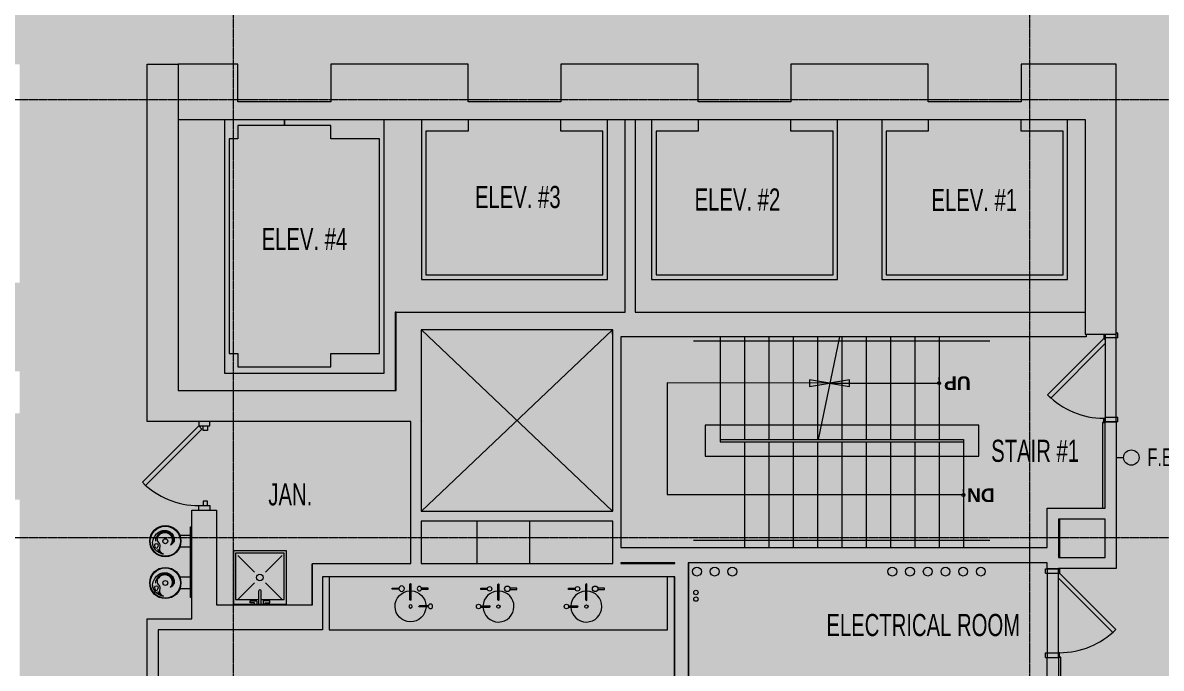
# Model space of a CAD drawing. Header units: inches. Extents: x -203 to 2908, y -968 to 768.
# Drawn here: x 499 to 1014, y -272 to 19 of the extents above; entities that cross this region are included whole.
import ezdxf

# ---------------------------------------------------------------- set-up
doc = ezdxf.new("R2010")
doc.units = ezdxf.units.IN
doc.header["$MEASUREMENT"] = 0
doc.linetypes.add('Grid Line 1_2_', pattern=[0.875, 0.5, -0.125, 0.125, -0.125])
for name, color, linetype, lineweight in [('A-Anno-Bldg', 7, 'Continuous', 9), ('A-Bldg-Patt', 7, 'Continuous', 9), ('A-Cols-Bldg', 7, 'Continuous', 9), ('A-DETL-GENF', 92, 'Continuous', 9), ('A-DETL-THIN', 151, 'Continuous', 9), ('A-DOOR', 31, 'Continuous', 13), ('A-Door-Exst', 7, 'Continuous', 9), ('A-DOOR-FRAM', 31, 'Continuous', 20), ('A-Flor-Eqpm', 7, 'Continuous', 9), ('A-Flor-Evtr', 7, 'Continuous', 9), ('A-Flor-Pfix-Exst', 7, 'Continuous', 9), ('A-Flor-Strs-Exst', 7, 'Continuous', 9), ('A-WALL', 113, 'Continuous', 13), ('A-Wall-Exst', 7, 'Continuous', 9), ('A-WALL-PATT', 111, 'Continuous', 13), ('I-WALL', 2, 'Continuous', 9), ('Jenner and Block 11fl_BB_copy_dwg', 8, 'Continuous', 9), ('S-GRID', 1, 'Continuous', 9)]:
    doc.layers.add(name, color=color, linetype=linetype, lineweight=lineweight)
doc.styles.add('Arial Narrow', font='ARIALN.TTF', dxfattribs={"width": 0.8, "height": 8})
doc.styles.add('Arial Narrow_1', font='ARIALN.TTF', dxfattribs={"width": 0.8, "height": 10})
doc.styles.add('Arial_B', font='arialbd.ttf', dxfattribs={"height": 6.190476})

# ---------------------------------------------------------------- blocks, each defined once
blk = doc.blocks.new('Jenner and Block 11fl_BB_copy_dwg_sink-flat-4-5117042-LEVEL 11 - RCP')
at = {"layer": 'A-Flor-Pfix-Exst'}
for p, q in [((8.03, -9.75), (4, -9.75)), ((8.03, -10.25), (4, -10.25)), ((-0.25, -13), (-0.25, -20)), ((0.25, -13), (0.25, -20))]:
    blk.add_line(p, q, dxfattribs=at)
at = {"layer": 'A-Flor-Pfix-Exst', "flags": 128}
for points in [[(-5.22, -17.75), (-8.25, -17.75), (-8.25, -18.25), (-5.22, -18.25)], [(4.97, -17.75), (8, -17.75), (8, -18.25), (4.97, -18.25)]]:
    blk.add_lwpolyline(points, dxfattribs=at)
at = {"layer": 'A-Flor-Pfix-Exst'}
for centre, radius in [((0, -10), 0.75), ((9, -10), 1), ((-4, -18), 1.25), ((4, -18), 1)]:
    blk.add_circle(centre, radius, dxfattribs=at)
for centre, radius, start, end in [((0, -10), 7, 2.0467, 267.9533), ((0, -10), 7, 272.0467, 357.9533), ((4, -10), 0.25, 90, 270), ((0, -13), 0.25, 360, 180), ((0, -20), 0.25, 180, 360)]:
    blk.add_arc(centre, radius, start, end, dxfattribs=at)
blk = doc.blocks.new('Jenner and Block 11fl_BB_copy_dwg_sink-flat-4-5117043-LEVEL 11 - RCP')
at = {"layer": 'A-Flor-Pfix-Exst'}
for p, q in [((8.03, -9.75), (4, -9.75)), ((8.03, -10.25), (4, -10.25)), ((-0.25, -13), (-0.25, -20)), ((0.25, -13), (0.25, -20))]:
    blk.add_line(p, q, dxfattribs=at)
at = {"layer": 'A-Flor-Pfix-Exst', "flags": 128}
for points in [[(-5.22, -17.75), (-8.25, -17.75), (-8.25, -18.25), (-5.22, -18.25)], [(4.97, -17.75), (8, -17.75), (8, -18.25), (4.97, -18.25)]]:
    blk.add_lwpolyline(points, dxfattribs=at)
at = {"layer": 'A-Flor-Pfix-Exst'}
for centre, radius in [((0, -10), 0.75), ((9, -10), 1), ((-4, -18), 1.25), ((4, -18), 1)]:
    blk.add_circle(centre, radius, dxfattribs=at)
for centre, radius, start, end in [((0, -10), 7, 2.0467, 267.9533), ((0, -10), 7, 272.0467, 357.9533), ((4, -10), 0.25, 90, 270), ((0, -13), 0.25, 360, 180), ((0, -20), 0.25, 180, 360)]:
    blk.add_arc(centre, radius, start, end, dxfattribs=at)
blk = doc.blocks.new('Jenner and Block 11fl_BB_copy_dwg__Dot-5117045-LEVEL 11 - RCP')
at = {"layer": 'A-Flor-Strs-Exst'}
blk.add_line((-0.5, 0), (-1, 0), dxfattribs=at)
for start, end in [(360, 180), (180, 360)]:
    blk.add_arc((0, 0), 0.25, start, end, dxfattribs=at)
blk = doc.blocks.new('Jenner and Block 11fl_BB_copy_dwg-5117041-LEVEL 11 - RCP')
at = {"layer": 'A-Bldg-Patt'}
for points in [[(968.13, -222.33), (968.13, -204.94), (967.73, -204.94), (967.73, -222.33)], [(728.74, -224.99), (728.74, -205.94), (704.74, -205.94), (704.74, -224.99)]]:
    blk.add_hatch(color=256, dxfattribs=at).paths.add_polyline_path(points, flags=0)
at = {"layer": 'A-Flor-Strs-Exst'}
for points in [[(855.17, -144.95), (864.17, -143.47), (855.17, -141.95), (855.17, -143.62)], [(873.17, -144.97), (873.17, -141.97), (864.17, -143.47), (865.11, -143.62)]]:
    blk.add_hatch(color=256, dxfattribs=at).paths.add_polyline_path(points, flags=0)
at = {"layer": 'A-Bldg-Patt'}
for p, q in [((968.13, -204.94), (967.73, -204.94)), ((967.73, -204.94), (967.73, -222.33)), ((968.13, -222.33), (968.13, -204.94)), ((728.74, -205.94), (704.74, -205.94)), ((704.74, -205.94), (704.74, -224.99)), ((728.74, -224.99), (728.74, -205.94)), ((704.74, -224.99), (728.74, -224.99)), ((967.73, -222.33), (968.13, -222.33))]:
    blk.add_line(p, q, dxfattribs=at)
at = {"layer": 'A-Cols-Bldg'}
for p, q in [((967.73, -204.94), (967.73, -222.33)), ((704.74, -205.94), (704.74, -224.99)), ((728.74, -224.99), (728.74, -205.94))]:
    blk.add_line(p, q, dxfattribs=at)
at = {"layer": 'A-Door-Exst'}
for p, q in [((988.17, -123.34), (988.73, -123.9)), ((583.97, -162.84), (583.97, -160.84)), ((583.97, -198.84), (583.97, -200.84)), ((968.17, -229.31), (967.61, -229.88))]:
    blk.add_line(p, q, dxfattribs=at)
at = {"layer": 'A-Door-Exst', "flags": 128}
for points in [[(988.73, -125.61), (964.13, -150.21), (962.72, -148.8), (988.17, -123.34)], [(988.17, -121.34), (988.17, -123.34), (988.73, -123.34)], [(988.73, -161.34), (988.17, -161.34), (988.17, -159.34), (988.73, -159.34)], [(578.97, -160.84), (578.97, -162.84), (583.97, -162.84)], [(582.97, -162.84), (582.97, -164.84), (580.97, -164.84), (580.97, -162.84), (582.97, -162.84)], [(578.97, -200.84), (578.97, -198.84), (583.97, -198.84)], [(582.97, -198.84), (582.97, -196.84), (580.97, -196.84), (580.97, -198.84), (582.97, -198.84)], [(968.17, -227.33), (968.17, -229.31), (967.61, -229.31)], [(967.61, -231.58), (992.22, -256.18), (993.63, -254.77), (968.17, -229.31)], [(967.61, -267.31), (968.17, -267.31), (968.17, -265.31), (967.61, -265.31)]]:
    blk.add_lwpolyline(points, dxfattribs=at)
blk.add_lwpolyline([(578.97, -162.84), (580.38, -164.26), (554.92, -189.71), (553.51, -188.3)], close=True, dxfattribs=at)
at = {"layer": 'A-Door-Exst'}
for centre, start, end in [((988.17, -123.34), 225, 270), ((578.97, -162.84), 225.0003, 270.0003), ((968.17, -229.31), 270, 315)]:
    blk.add_arc(centre, 36, start, end, dxfattribs=at)
at = {"layer": 'A-Flor-Eqpm'}
blk.add_line((993.73, -177.12), (997.1, -177.12), dxfattribs=at)
blk.add_circle((1000.58, -177.12), 3.48, dxfattribs=at)
at = {"layer": 'A-Flor-Evtr'}
for p, q in [((662.73, -24.34), (662.73, -139.09)), ((763.73, -96.59), (763.73, -24.34)), ((867.73, -96.59), (867.73, -24.34)), ((971.73, -96.59), (971.73, -24.34)), ((765.98, -119.34), (679.73, -201.31)), ((765.98, -201.31), (679.73, -119.34))]:
    blk.add_line(p, q, dxfattribs=at)
at = {"layer": 'A-Flor-Evtr', "flags": 128}
for points in [[(662.73, -139.09), (590.73, -139.09), (590.73, -24.34)], [(617.73, -24.34), (617.73, -27.09), (596.73, -27.09), (596.73, -33.09), (592.73, -33.09), (592.73, -130.09), (596.73, -130.09), (596.73, -136.09), (638.73, -136.09), (638.73, -130.09), (660.73, -130.09), (660.73, -33.09), (638.73, -33.09), (638.73, -27.09), (617.73, -27.09), (617.73, -24.34)], [(679.73, -24.34), (679.73, -96.59), (763.73, -96.59)], [(700.73, -24.34), (700.73, -29.59), (681.73, -29.59), (681.73, -94.59), (761.73, -94.59)], [(761.73, -94.59), (761.73, -29.59), (742.73, -29.59), (742.73, -24.34)], [(783.73, -24.34), (783.73, -96.59), (867.73, -96.59)], [(804.73, -24.34), (804.73, -29.59), (785.73, -29.59), (785.73, -94.59), (865.73, -94.59)], [(865.73, -94.59), (865.73, -29.59), (846.73, -29.59), (846.73, -24.34)], [(887.73, -24.34), (887.73, -96.59), (971.73, -96.59)], [(908.73, -24.34), (908.73, -29.59), (889.73, -29.59), (889.73, -94.59), (969.73, -94.59)], [(969.73, -94.59), (969.73, -29.59), (950.73, -29.59), (950.73, -24.34)]]:
    blk.add_lwpolyline(points, dxfattribs=at)
at = {"layer": 'A-Flor-Pfix-Exst'}
for p, q in [((570.42, -212.22), (575.22, -212.22)), ((559.23, -217.43), (559.05, -216.56)), ((560.62, -216.56), (560.46, -217.43)), ((566.21, -216.73), (566.5, -216.35)), ((570.5, -217.47), (575.22, -217.47)), ((604.19, -228.88), (596.66, -221.35)), ((616.66, -221.35), (609.14, -228.88)), ((570.42, -231.09), (575.22, -231.09)), ((790.98, -254.95), (790.98, -230.99)), ((559.23, -236.5), (559.05, -235.63)), ((560.62, -235.63), (560.46, -236.5)), ((566.21, -235.79), (566.5, -235.42)), ((570.5, -236.34), (575.22, -236.34)), ((604.19, -233.82), (596.66, -241.35)), ((616.66, -241.35), (609.14, -233.82)), ((606.16, -243.35), (606.16, -237.35)), ((607.16, -243.35), (607.16, -237.35)), ((605.22, -242.07), (605.22, -243.35)), ((608.1, -242.07), (608.1, -243.35))]:
    blk.add_line(p, q, dxfattribs=at)
at = {"layer": 'A-Flor-Pfix-Exst', "flags": 128}
for points in [[(566.5, -216.35), (566.61, -216.19), (566.8, -215.85), (566.99, -215.38), (567.04, -215.23), (567.13, -214.74), (567.15, -214.34), (567.14, -214.16), (567.05, -213.63), (566.87, -213.13), (566.64, -212.7), (566.33, -212.28), (565.93, -211.92), (565.77, -211.79), (565.46, -211.59), (564.93, -211.31), (564.23, -211.11), (563.66, -211.1), (563.11, -211.14), (562.59, -211.26), (562.12, -211.43), (561.68, -211.67), (561.25, -211.98), (560.89, -212.34), (560.54, -212.78), (560.33, -213.21), (560.28, -213.33), (560.2, -213.85), (560.23, -214.42), (560.38, -214.92), (560.63, -215.37), (560.98, -215.76), (561.25, -216.2), (561.41, -216.64), (561.44, -217.24), (561.4, -217.54), (561.31, -217.88), (561.28, -218.38), (561.27, -218.46), (561.33, -219.04), (561.5, -219.53), (561.83, -219.94), (562.3, -220.28), (562.83, -220.57), (563.03, -220.7), (562.66, -220.66), (562.48, -220.62), (561.95, -220.46), (561.79, -220.41), (561.35, -220.2), (561, -220.03), (560.8, -219.92), (560.33, -219.58), (560.09, -219.4), (559.87, -219.23), (559.5, -218.86), (559.17, -218.46), (558.87, -218.03), (558.63, -217.61), (558.42, -217.13), (558.27, -216.63), (558.18, -216.1), (558.15, -215.83), (558.15, -215.52), (558.23, -214.92), (558.4, -214.25), (558.68, -213.59), (558.97, -213.06), (559.18, -212.68), (559.27, -212.54), (559.6, -212.07), (559.95, -211.67), (560.33, -211.32), (560.73, -211.02), (561.17, -210.73), (561.61, -210.49)], [(563.88, -210.71), (563.46, -210.73), (562.91, -210.76), (562.39, -210.88), (561.96, -211.03), (561.49, -211.29), (561.05, -211.61), (560.66, -211.95), (560.31, -212.35), (560, -212.84), (559.73, -213.39), (559.66, -213.56), (559.5, -214.07), (559.47, -214.24), (559.39, -214.9)], [(561.61, -210.49), (562.08, -210.29), (562.59, -210.17), (562.81, -210.14), (563.09, -210.12), (563.69, -210.09), (563.94, -210.1), (564.3, -210.15), (564.79, -210.23), (564.96, -210.28), (565.41, -210.47), (565.69, -210.6), (565.95, -210.75), (566.39, -211.09), (566.65, -211.32), (566.78, -211.45), (567.14, -211.84)], [(564.77, -210.81), (564.64, -210.77), (564.03, -210.73), (563.88, -210.71)], [(567.14, -211.84), (567.41, -212.28), (567.62, -212.72), (567.8, -213.22), (567.9, -213.62), (567.91, -213.76), (567.94, -214.31), (567.88, -214.64), (567.82, -214.94), (567.68, -215.29), (567.35, -215.78), (566.99, -216.19), (566.6, -216.52), (566.21, -216.73), (566.56, -216.44), (566.9, -216.02), (567.22, -215.54), (567.38, -215.18), (567.44, -214.88), (567.48, -214.55), (567.43, -214), (567.41, -213.76), (567.33, -213.46), (567.15, -212.98), (566.94, -212.53), (566.65, -212.11), (566.3, -211.73), (565.88, -211.38), (565.38, -211.06), (564.77, -210.81)], [(575.84, -240.38), (575.22, -240.38), (575.22, -208.38), (575.84, -208.38)], [(607.16, -241.35), (617.66, -241.35), (617.66, -220.35), (595.66, -220.35), (595.66, -241.35), (606.16, -241.35)], [(562.3, -239.35), (562.83, -239.64), (563.03, -239.76), (562.66, -239.72), (562.48, -239.69), (561.95, -239.53), (561.79, -239.47), (561.35, -239.27), (561, -239.09), (560.8, -238.99), (560.33, -238.65), (560.09, -238.47), (559.87, -238.29), (559.5, -237.93), (559.17, -237.53), (558.87, -237.09), (558.63, -236.68), (558.42, -236.2), (558.27, -235.7), (558.18, -235.17), (558.15, -234.9), (558.15, -234.59), (558.23, -233.99), (558.4, -233.32), (558.68, -232.66), (558.97, -232.13), (559.18, -231.75), (559.27, -231.61), (559.6, -231.14), (559.95, -230.74), (560.33, -230.38), (560.73, -230.08)], [(565.95, -229.82), (566.39, -230.16), (566.65, -230.39), (566.78, -230.51), (567.14, -230.91), (567.41, -231.35), (567.62, -231.79), (567.8, -232.29), (567.9, -232.69), (567.91, -232.82), (567.94, -233.38), (567.88, -233.71), (567.82, -234), (567.68, -234.36), (567.35, -234.85), (566.99, -235.25), (566.6, -235.59), (566.21, -235.79), (566.56, -235.51), (566.9, -235.09), (567.22, -234.61), (567.38, -234.25), (567.44, -233.95), (567.48, -233.62), (567.43, -233.07), (567.41, -232.83), (567.33, -232.53), (567.15, -232.05), (566.94, -231.6), (566.65, -231.18), (566.3, -230.8), (565.88, -230.44), (565.38, -230.13), (564.77, -229.88), (564.64, -229.84), (564.03, -229.8), (563.88, -229.78), (563.46, -229.8), (562.91, -229.83), (562.39, -229.95), (561.96, -230.1), (561.49, -230.36), (561.05, -230.68), (560.66, -231.02), (560.31, -231.42), (560, -231.91), (559.73, -232.46), (559.66, -232.63), (559.5, -233.13), (559.47, -233.31), (559.39, -233.97)], [(566.5, -235.42), (566.61, -235.26), (566.8, -234.92), (566.99, -234.45), (567.04, -234.3), (567.13, -233.81), (567.15, -233.41), (567.14, -233.23), (567.05, -232.69), (566.87, -232.2), (566.64, -231.77), (566.33, -231.35), (565.93, -230.99), (565.77, -230.85), (565.46, -230.65), (564.93, -230.38), (564.23, -230.17), (563.66, -230.17), (563.11, -230.21), (562.59, -230.33), (562.12, -230.5), (561.68, -230.74), (561.25, -231.05), (560.89, -231.41), (560.54, -231.85), (560.33, -232.28), (560.28, -232.4), (560.2, -232.92), (560.23, -233.49), (560.38, -233.99), (560.63, -234.44), (560.98, -234.83), (561.25, -235.27), (561.41, -235.71), (561.44, -236.31), (561.4, -236.61), (561.31, -236.95), (561.28, -237.45), (561.27, -237.53), (561.33, -238.11), (561.5, -238.6), (561.83, -239.01), (562.3, -239.35)], [(560.73, -230.08), (561.17, -229.8), (561.61, -229.56), (562.08, -229.36), (562.59, -229.24)], [(562.59, -229.24), (562.81, -229.21), (563.09, -229.19), (563.69, -229.16), (563.94, -229.17), (564.3, -229.22), (564.79, -229.3), (564.96, -229.34), (565.41, -229.54), (565.69, -229.67), (565.95, -229.82)], [(637.98, -230.99), (637.98, -254.95), (790.98, -254.95)], [(604.22, -243.35), (604.22, -242.85), (602.22, -242.85), (602.22, -241.85), (605, -241.85)], [(609.1, -243.35), (609.1, -242.85), (611.1, -242.85), (611.1, -241.85), (608.32, -241.85)]]:
    blk.add_lwpolyline(points, dxfattribs=at)
blk.add_lwpolyline([(594.66, -219.35), (594.66, -243.35), (618.66, -243.35), (618.66, -219.35)], close=True, dxfattribs=at)
at = {"layer": 'A-Flor-Pfix-Exst'}
for centre, radius in [((563.9, -214.94), 7.06), ((563.9, -214.94), 6.81), ((563.9, -214.94), 1.12), ((563.9, -233.81), 7.06), ((563.9, -233.81), 6.81), ((606.66, -231.35), 1.5), ((804.22, -228.66), 2), ((812.22, -228.66), 2), ((820.22, -228.66), 2), ((892.56, -228.66), 2), ((900.56, -228.66), 2), ((908.56, -228.66), 2), ((916.56, -228.66), 2), ((924.56, -228.66), 2), ((932.56, -228.66), 2), ((563.9, -233.81), 1.12), ((803.77, -238.1), 1), ((803.77, -241.1), 1)]:
    blk.add_circle(centre, radius, dxfattribs=at)
for centre, radius, start, end in [((559.3, -216.52), 0.25, 107.3221, 191.1821), ((559.83, -218.23), 2.04, 72.5832, 107.3221), ((559.84, -217.45), 0.615, 178.7302, 1.2698), ((563.81, -217.01), 3.77, 204.5495, 258.0105), ((560.37, -216.52), 0.25, 349.6192, 72.5832), ((559.3, -235.58), 0.25, 107.3221, 191.1821), ((559.83, -237.3), 2.04, 72.5832, 107.3221), ((559.84, -236.52), 0.615, 178.7302, 1.2698), ((560.37, -235.59), 0.25, 349.6192, 72.5832), ((563.81, -236.08), 3.77, 204.5495, 258.0105), ((605, -242.07), 0.215, 360, 90), ((606.66, -237.35), 0.5, 0, 180), ((608.32, -242.07), 0.215, 90, 180)]:
    blk.add_arc(centre, radius, start, end, dxfattribs=at)
at = {"layer": 'A-Flor-Strs-Exst'}
for p, q in [((825.67, -122.59), (825.67, -169.02)), ((836.67, -122.59), (836.67, -169.02)), ((847.67, -122.59), (847.67, -169.02)), ((858.67, -122.59), (858.67, -169.02)), ((859.11, -169.02), (868.85, -122.59)), ((869.67, -122.59), (869.67, -169.02)), ((880.67, -122.59), (880.67, -169.02)), ((891.67, -122.59), (891.67, -169.02)), ((902.67, -122.59), (902.67, -169.02)), ((913.67, -122.59), (913.67, -169.02)), ((802.67, -124.34), (936.67, -124.34)), ((864.17, -143.47), (855.17, -141.95)), ((855.17, -141.95), (855.17, -143.62)), ((855.17, -144.95), (864.17, -143.47)), ((855.17, -143.62), (855.17, -144.95)), ((873.17, -141.97), (864.17, -143.47)), ((864.17, -143.47), (913.67, -143.47)), ((864.17, -143.47), (865.11, -143.62)), ((865.11, -143.62), (873.17, -144.97)), ((873.17, -144.97), (873.17, -141.97)), ((825.67, -170.02), (825.67, -217.72)), ((836.67, -170.02), (836.67, -217.72)), ((847.67, -170.02), (847.67, -217.72)), ((858.67, -170.02), (858.67, -217.72)), ((869.67, -170.02), (869.67, -217.72)), ((880.67, -170.02), (880.67, -217.72)), ((891.67, -170.02), (891.67, -217.72)), ((902.67, -170.02), (902.67, -217.72)), ((913.67, -170.02), (913.67, -217.72)), ((924.67, -194.04), (790.82, -194.04)), ((802.67, -214.52), (936.67, -214.52))]:
    blk.add_line(p, q, dxfattribs=at)
at = {"layer": 'A-Flor-Strs-Exst', "flags": 128}
for points in [[(814.66, -122.59), (814.66, -170.02), (924.67, -170.02)], [(864.17, -143.47), (790.82, -143.31), (790.82, -193.88)], [(814.66, -169.02), (924.67, -169.02), (924.67, -217.72)]]:
    blk.add_lwpolyline(points, dxfattribs=at)
blk.add_lwpolyline([(807.91, -176.53), (931.67, -176.53), (931.67, -162.52), (807.91, -162.52)], close=True, dxfattribs=at)
at = {"layer": 'A-Wall-Exst'}
for p, q in [((765.98, -119.34), (765.98, -201.31)), ((679.73, -224.99), (679.73, -205.94)), ((793.98, -224.72), (793.98, -224.99)), ((793.98, -230.99), (793.98, -299.95))]:
    blk.add_line(p, q, dxfattribs=at)
at = {"layer": 'A-Wall-Exst', "flags": 128}
for points in [[(668.23, -111.34), (667.73, -111.34), (667.73, -146.84)], [(679.48, -160.84), (679.73, -160.84), (679.73, -119.34)], [(765.98, -119.34), (765.98, -121.34), (766.24, -121.34)], [(679.73, -201.31), (679.73, -160.84), (679.48, -160.84)], [(988.73, -161.34), (987.61, -161.34), (987.61, -199.94)], [(765.98, -205.94), (765.98, -217.72), (765.98, -224.99)], [(630.36, -225.31), (630.11, -225.31), (630.11, -243.74)], [(962.61, -303.46), (946.73, -303.46), (800.48, -303.46), (800.48, -225.31), (800.48, -224.72)], [(968.74, -337.81), (968.74, -303.46), (968.74, -267.31), (967.61, -267.31)]]:
    blk.add_lwpolyline(points, dxfattribs=at)
at = {"layer": 'A-WALL-PATT', "color": 5, "lineweight": 9}
for p, q in [((765.98, -121.34), (765.98, -119.34)), ((679.48, -160.84), (679.73, -160.84)), ((987.61, -161.34), (988.73, -161.34)), ((967.61, -221), (968.13, -221.91)), ((968.13, -221.91), (967.61, -221)), ((800.48, -225.31), (800.21, -225.42)), ((800.21, -225.42), (800.48, -225.31)), ((967.61, -267.31), (968.74, -267.31))]:
    blk.add_line(p, q, dxfattribs=at)
at = {"layer": 'A-WALL-PATT', "color": 5, "lineweight": 9, "flags": 128}
for points in [[(668.23, -111.68), (667.73, -111.34)], [(679.48, -160.55), (679.73, -160.84)], [(766.24, -217.89), (765.98, -217.72)], [(630.36, -225.6), (630.11, -225.31)]]:
    blk.add_lwpolyline(points, close=True, dxfattribs=at)
at = {"extrusion": (0, 0, -1), "xscale": 2.69999999999709, "yscale": 2.69999999999709, "zscale": -2.69999999999709, "rotation": 270}
for p in [(-913.67, -143.47), (-924.67, -194.04)]:
    blk.add_blockref('Jenner and Block 11fl_BB_copy_dwg__Dot-5117045-LEVEL 11 - RCP', p, dxfattribs=at)
at = {"extrusion": (0, 0, -1), "zscale": -1, "rotation": 180.0029190220061}
blk.add_blockref('Jenner and Block 11fl_BB_copy_dwg_sink-flat-4-5117043-LEVEL 11 - RCP', (-674.75, -254.37), dxfattribs=at)
at = {"rotation": 180.0029190220061}
for p in [(714.5, -254.45), (754.23, -254.45)]:
    blk.add_blockref('Jenner and Block 11fl_BB_copy_dwg_sink-flat-4-5117042-LEVEL 11 - RCP', p, dxfattribs=at)
at = {"layer": 'A-Anno-Bldg', "char_height": 10, "attachment_point": 1, "line_spacing_factor": 0.968573, "style": 'Arial Narrow_1'}
for s, insert, width in [('ELEV. #3', (703.87, -54.34), 46.0088), ('ELEV. #2', (803.16, -55.5), 46.0088), ('ELEV. #1', (910.24, -55.69), 46.0088), ('ELEV. #4', (607.43, -73.35), 46.0088), ('STAIR #1', (937.24, -169.07), 47.1072), ('JAN.', (610.48, -188.77), 23.5536), ('ELECTRICAL ROOM', (862.74, -247.8), 103.6114)]:
    blk.add_mtext(s, dxfattribs=dict(at, insert=insert, width=width))
at = {"layer": 'A-Flor-Eqpm', "insert": (1007.88, -173.01), "char_height": 8, "width": 15.9138, "attachment_point": 1, "line_spacing_factor": 0.968573, "style": 'Arial Narrow'}
blk.add_mtext('F.E.', dxfattribs=at)
at = {"layer": 'A-Flor-Strs-Exst', "char_height": 6.19, "attachment_point": 2, "rotation": 180, "line_spacing_factor": 0.938532, "style": 'Arial_B'}
for s, insert, width in [('UP', (921.95, -146.62), 13.9089), ('DN', (932.54, -197.28), 14.4946)]:
    blk.add_mtext(s, dxfattribs=dict(at, insert=insert, width=width))
blk = doc.blocks.new('Single Flush - OTJ_SOLIDFLUSH_ALUM-5493997-LEVEL 11 - RCP')
at = {"layer": 'A-DOOR-FRAM', "color": 8}
for p, q in [((-20, 3.25), (-20, -2.5)), ((-20, 3.25), (-18, 3.25)), ((-18, 3.25), (-18, -2.5)), ((18.000004, 3.25), (18.000004, -2.5)), ((18.000004, 3.25), (20.000004, 3.25)), ((20.000004, 3.25), (20.000004, -2.5)), ((-20, -2.5), (-18, -2.5)), ((18.000004, -2.5), (20.000004, -2.5))]:
    blk.add_line(p, q, dxfattribs=at)
blk = doc.blocks.new('Single Flush - OTJ_SOLIDFLUSH_ALUM-5493999-LEVEL 11 - RCP')
at = {"layer": 'A-DOOR-FRAM', "color": 8}
for p, q in [((-20, -3.25), (-20, 2.5)), ((-20, 2.5), (-18, 2.5)), ((-18, -3.25), (-18, 2.5)), ((18, -3.25), (18, 2.5)), ((18, 2.5), (19.63, 2.5)), ((-20, -3.25), (-18, -3.25)), ((18, -3.25), (20, -3.25)), ((20, -3.25), (20, -2.5))]:
    blk.add_line(p, q, dxfattribs=at)

msp = doc.modelspace()

# ---------------------------------------------------------------- hatches: boundary and pattern name
at = {"layer": 'A-DETL-GENF'}
h = msp.add_hatch(color=9, dxfattribs=at)
h.paths.add_polyline_path([(131.76, -847.99), (290.55, -780.58), (225.58, -627.57), (209.01, -634.6), (202.64, -619.58), (206.9, -617.78), (211.46, -628.54), (296.14, -592.58), (297.95, -596.84), (229.84, -625.76), (294.8, -778.77), (401.29, -733.56), (336.32, -580.55), (334.77, -581.21), (332.96, -576.95), (428.69, -536.31), (430.5, -540.56), (340.58, -578.74), (405.55, -731.76), (515.31, -685.15), (511.69, -685.15), (511.69, -619.4), (491.89, -619.4), (491.89, -612.4), (492.01, -612.4), (492.01, -532.94), (471.73, -532.94), (471.73, -523.06), (467.32, -524.93), (465.51, -520.68), (471.73, -518.03), (471.73, -508.94), (497.51, -508.94), (497.51, -514.94), (499.01, -514.94), (499.01, -612.4), (658.19, -612.4), (718.26, -586.9), (718.26, -514.94), (537.51, -514.94), (537.51, -508.94), (555.67, -508.94), (555.67, -394.75), (560.67, -394.75), (560.67, -437.31), (560.17, -437.31), (560.17, -441.94), (560.67, -441.94), (560.67, -498.09), (619.48, -498.09), (619.48, -477.94), (626.48, -477.94), (626.48, -500.46), (758.11, -500.46), (758.07, -433.94), (693.48, -433.94), (693.48, -433.44), (696.98, -433.44), (696.98, -376.94), (661.48, -376.94), (661.48, -433.44), (660.98, -433.44), (660.98, -433.94), (625.46, -433.94), (625.46, -441.94), (600.17, -441.94), (600.17, -437.31), (620.83, -437.31), (620.83, -304.37), (601.17, -304.37), (601.17, -299.75), (634.61, -299.75), (634.61, -356.95), (665.48, -356.95), (665.48, -344.95), (665.98, -344.95), (665.98, -356.95), (696.98, -356.95), (696.98, -299.95), (699.23, -299.95), (699.23, -300.45), (697.48, -300.45), (697.48, -356.95), (733.48, -356.95), (733.48, -300.45), (731.73, -300.45), (731.73, -299.95), (757.71, -299.95), (757.71, -300.45), (733.98, -300.45), (733.98, -356.95), (794.21, -356.95), (794.21, -300.45), (790.21, -300.45), (790.21, -299.95), (794.21, -299.95), (794.21, -230.99), (634.98, -230.99), (634.98, -254.99), (560.67, -254.98), (560.67, -299.75), (561.17, -299.75), (561.17, -304.37), (560.67, -304.37), (560.67, -346.75), (555.67, -346.75), (555.67, -249.98), (575.84, -249.98), (575.84, -200.84), (587.09, -200.84), (587.09, -243.74), (630.36, -243.74), (630.36, -224.99), (674.86, -224.99), (674.86, -160.84), (555.74, -160.84), (555.74, 0.66), (596.73, 0.66), (596.73, -16.34), (638.73, -16.34), (638.73, 0.66), (700.73, 0.66), (700.73, -16.34), (742.73, -16.34), (742.73, 0.66), (804.73, 0.66), (804.73, -16.34), (846.73, -16.34), (846.73, 0.66), (908.73, 0.66), (908.73, -16.34), (950.73, -16.34), (950.73, 0.66), (993.73, 0.66), (993.73, -121.34), (980.11, -121.34), (980.11, -122.59), (769.74, -122.59), (769.74, -217.72), (962.61, -217.72), (962.61, -199.94), (988.73, -199.94), (988.73, -160.97), (993.73, -160.97), (993.73, -227.33), (967.61, -227.33), (967.61, -227.44), (962.61, -227.44), (962.61, -224.72), (800.21, -224.72), (800.21, -303.86), (962.61, -303.86), (962.61, -267.44), (967.61, -267.44), (967.61, -343.74), (1242.73, -343.74), (1242.73, -342.44), (1178.73, -342.44), (1178.73, -337.81), (1330.73, -337.81), (1330.73, -342.44), (1247.36, -342.44), (1247.36, -499.31), (1266.73, -499.31), (1266.73, -523.31), (1247.36, -523.31), (1247.36, -524.65), (1372.42, -524.65), (1372.42, -342.44), (1370.73, -342.44), (1370.73, -337.81), (1378.73, -337.81), (1378.73, -342.44), (1377.05, -342.44), (1377.05, -524.65), (1492.42, -524.65), (1492.42, -342.44), (1418.73, -342.44), (1418.73, -337.81), (1497.05, -337.81), (1497.05, -372.91), (1498.73, -372.91), (1498.73, -377.54), (1497.05, -377.54), (1497.05, -524.65), (1723.7, -524.65), (1723.7, -377.54), (1538.73, -377.54), (1538.73, -372.91), (1552.42, -372.91), (1552.42, 120.98), (1556.17, 120.98), (1556.17, -1.34), (1582.73, -1.34), (1582.73, -12.96), (1723.7, -12.96), (1723.7, 162.67), (1556.17, 162.67), (1556.17, 160.98), (1552.42, 160.98), (1552.42, 168.98), (1556.17, 168.98), (1556.17, 167.29), (1723.7, 167.29), (1723.7, 284.95), (1723.3, 284.95), (1723.3, 338.96), (1556.17, 338.96), (1556.17, 208.98), (1552.42, 208.98), (1552.42, 343.59), (1723.3, 343.59), (1723.3, 351.59), (1732.42, 351.59), (1732.42, 355.59), (1737.05, 355.59), (1737.05, 351.59), (1910.23, 351.59), (1910.23, 580.43), (1737.05, 580.43), (1737.05, 395.59), (1732.42, 395.59), (1732.42, 418.96), (1730.73, 418.96), (1730.73, 423.59), (1732.42, 423.59), (1732.42, 580.43), (1617.05, 580.43), (1617.05, 406.96), (1661.42, 406.96), (1661.42, 423.59), (1690.73, 423.59), (1690.73, 418.96), (1666.05, 418.96), (1666.05, 402.34), (1610.73, 402.34), (1610.73, 406.96), (1612.42, 406.96), (1612.42, 580.43), (1497.05, 580.43), (1497.05, 406.96), (1570.73, 406.96), (1570.73, 402.34), (1418.73, 402.34), (1418.73, 406.96), (1492.42, 406.96), (1492.42, 580.43), (1377.05, 580.43), (1377.05, 406.96), (1378.73, 406.96), (1378.73, 402.34), (1298.73, 402.34), (1298.73, 406.96), (1372.42, 406.96), (1372.42, 580.43), (1257.05, 580.43), (1257.05, 577.15), (1266.73, 577.15), (1266.73, 553.15), (1257.05, 553.15), (1257.05, 406.96), (1258.73, 406.96), (1258.73, 402.34), (1250.73, 402.34), (1250.73, 406.96), (1252.42, 406.96), (1252.42, 553.15), (1242.73, 553.15), (1242.73, 577.15), (1252.42, 577.15), (1252.42, 580.43), (1137.05, 580.43), (1137.05, 406.96), (1210.73, 406.96), (1210.73, 402.34), (998.73, 402.34), (998.73, 406.96), (1132.42, 406.96), (1132.42, 580.43), (957.05, 580.43), (957.05, 577.15), (966.73, 577.15), (966.73, 553.15), (957.05, 553.15), (957.05, 406.96), (958.73, 406.96), (958.73, 402.34), (950.73, 402.34), (950.73, 406.96), (952.42, 406.96), (952.42, 553.15), (942.73, 553.15), (942.73, 577.15), (952.42, 577.15), (952.42, 580.43), (837.05, 580.43), (837.05, 406.96), (910.73, 406.96), (910.73, 402.34), (830.73, 402.34), (830.73, 406.96), (832.42, 406.96), (832.42, 580.43), (657.05, 580.43), (657.05, 406.96), (790.73, 406.96), (790.73, 402.34), (518.73, 402.34), (518.73, 406.96), (652.42, 406.96), (652.42, 580.43), (477.05, 580.43), (477.05, 406.96), (478.73, 406.96), (478.73, 402.34), (470.73, 402.34), (470.73, 406.96), (472.42, 406.96), (472.42, 580.43), (357.05, 580.43), (357.05, 406.96), (430.73, 406.96), (430.73, 402.34), (278.73, 402.34), (278.73, 406.96), (352.42, 406.96), (352.42, 580.43), (237.05, 580.43), (237.05, 577.15), (246.73, 577.15), (246.73, 553.15), (237.05, 553.15), (237.05, 406.96), (238.73, 406.96), (238.73, 402.34), (230.73, 402.34), (230.73, 406.96), (232.42, 406.96), (232.42, 553.15), (222.73, 553.15), (222.73, 577.15), (232.42, 577.15), (232.42, 580.43), (117.05, 580.43), (117.05, 406.96), (190.73, 406.96), (190.73, 402.34), (112.42, 402.34), (112.42, 418.96), (110.73, 418.96), (110.73, 423.59), (112.42, 423.59), (112.42, 580.43), (-120.35, 580.43), (-120.35, 406.96), (52.42, 406.96), (52.42, 423.59), (70.73, 423.59), (70.73, 418.96), (57.05, 418.96), (57.05, 328.65), (52.42, 328.65), (52.42, 402.34), (-120.35, 402.34), (-120.35, 286.96), (52.42, 286.96), (52.42, 288.65), (57.05, 288.65), (57.05, 280.65), (52.42, 280.65), (52.42, 282.34), (-120.35, 282.34), (-120.35, 166.96), (52.42, 166.96), (52.42, 240.65), (57.05, 240.65), (57.05, 160.65), (52.42, 160.65), (52.42, 162.34), (-120.35, 162.34), (-120.35, 0.55), (-80.76, 0.55), (-80.76, -13.04), (52.42, -13.04), (52.45, 120.65), (57.05, 120.65), (57.05, -19.35), (52.42, -19.35), (52.42, -17.66), (-80.76, -17.66), (-80.76, -30.95), (-120.35, -30.95), (-120.35, -193.04), (52.42, -193.04), (52.42, -59.35), (57.05, -59.35), (57.05, -218.77), (71.25, -252.22), (66.99, -254.03), (52.42, -219.71), (52.42, -197.66), (-120.35, -197.66), (-120.35, -254.17), (-75.11, -360.73), (83.67, -293.32), (82.62, -290.84), (86.88, -289.04), (141.98, -418.82), (137.73, -420.63), (85.48, -297.58), (-73.3, -364.99), (-4.77, -526.42), (-2.44, -525.43), (-6.07, -516.89), (16.02, -507.51), (19.65, -516.05), (154.02, -459), (153.36, -457.45), (157.61, -455.64), (160.74, -463.01), (156.48, -464.81), (155.82, -463.26), (21.46, -520.31), (25.4, -529.6), (3.31, -538.98), (-0.64, -529.69), (-2.96, -530.67), (42.33, -637.33), (201.11, -569.92), (172.12, -501.63), (176.37, -499.83), (207.17, -572.37), (190.6, -579.41), (191.26, -580.96), (187.01, -582.77), (186.35, -581.21), (44.13, -641.59), (117.88, -815.28)], flags=0)
h.paths.add_polyline_path([(225.76, -805.76), (216.38, -783.67), (238.47, -774.29), (247.85, -796.38), (232.98, -802.69)], flags=0)
h.paths.add_polyline_path([(446.67, -711.97), (437.29, -689.88), (459.38, -680.5), (468.76, -702.59), (455.33, -708.29)], flags=0)
h.paths.add_polyline_path([(516.31, -684.73), (892.28, -525.1), (744.73, -525.1), (744.73, -532.94), (725.26, -532.94), (725.26, -561.42), (744.73, -561.42), (744.73, -585.42), (725.26, -585.42), (725.26, -591.53), (659.62, -619.4), (590.81, -619.4), (590.81, -647.06), (516.73, -647.06), (516.73, -643.56), (587.31, -643.56), (587.31, -619.4), (516.31, -619.4), (516.31, -647.06)], flags=0)
h.paths.add_polyline_path([(259.55, -539.27), (242.89, -500.03), (350.11, -454.51), (225.02, -159.89), (117.88, -205.59), (108.25, -182.9), (108.25, 0.59), (112.87, 0.59), (112.87, -27.03), (206.42, -27.03), (206.42, 0.59), (264.73, 0.59), (264.73, -4.04), (263.05, -4.04), (263.05, -31.65), (237.05, -31.65), (237.05, -151.81), (370.42, -151.81), (370.42, -4.04), (304.73, -4.04), (304.73, 0.59), (498.05, 0.59), (498.05, -98.13), (493.42, -98.13), (493.42, -4.04), (375.05, -4.04), (375.05, -151.81), (493.42, -151.81), (493.42, -138.13), (498.05, -138.13), (498.05, -157.13), (493.42, -157.13), (493.42, -156.44), (432.05, -156.44), (432.05, -196.81), (493.42, -196.81), (493.42, -196.13), (498.05, -196.13), (498.05, -296.13), (493.42, -296.13), (493.42, -229.44), (466.42, -229.44), (466.42, -201.44), (306.4, -201.44), (306.4, -156.44), (237.05, -156.44), (237.05, -179.26), (304.36, -337.81), (493.42, -337.81), (493.42, -336.13), (498.05, -336.13), (498.05, -448.88), (416.5, -483.5), (414.7, -479.24), (493.42, -445.81), (493.42, -342.44), (306.32, -342.44), (372.09, -497.33), (377.88, -494.87), (379.69, -499.13), (370.67, -502.95), (356.99, -470.74), (283.74, -501.84), (293.51, -524.85), (259.81, -539.16)], flags=0)
h.paths.add_polyline_path([(259.81, -534.13), (287.44, -522.4), (274.4, -491.68), (246.77, -503.41), (249.74, -510.4), (271.83, -501.02), (281.21, -523.11), (259.11, -532.49), (259.55, -533.51)], flags=0)
h.paths.add_polyline_path([(943.94, -524.65), (967.61, -524.65), (967.61, -523.31), (943.94, -523.31), (943.94, -499.31), (967.61, -499.31), (967.61, -457.44), (946.48, -457.44), (946.48, -308.86), (800.21, -308.86), (800.21, -362.95), (764.11, -362.95), (764.11, -514.94), (744.73, -514.94), (744.73, -520.1), (942.73, -520.1), (942.73, -524.65)], flags=0)
h.paths.add_polyline_path([(1556.17, -523.31), (1542.73, -523.31), (1542.73, -499.31), (1566.73, -499.31), (1566.73, -523.31), (1557.05, -523.31)], flags=0)
h.paths.add_polyline_path([(619.48, -508.94), (758.11, -508.94), (758.11, -505.09), (560.67, -505.09), (560.67, -508.94), (584.69, -508.94)], flags=0)
h.paths.add_polyline_path([(281.93, -497.58), (355.19, -466.48), (351.91, -458.77), (278.66, -489.87), (279.43, -491.68)], flags=0)
h.paths.add_polyline_path([(962.61, -452.44), (962.61, -308.86), (951.48, -308.86), (951.48, -452.44)], flags=0)
h.paths.add_polyline_path([(625.46, -433.44), (660.98, -433.44), (660.98, -376.94), (625.46, -376.94), (625.46, -431.97)], flags=0)
h.paths.add_polyline_path([(624.19, -433.94), (625.46, -433.94), (625.46, -433.44), (624.19, -433.44)], flags=0)
h.paths.add_polyline_path([(754.23, -433.44), (758.11, -433.44), (758.11, -376.94), (697.48, -376.94), (697.48, -433.44), (739.51, -433.44)], flags=0)
h.paths.add_polyline_path([(739.51, -370.94), (758.11, -370.94), (758.11, -362.95), (625.46, -362.95), (625.46, -370.94), (697.48, -370.94)], flags=0)
h.paths.add_polyline_path([(631.11, -356.95), (631.11, -304.37), (625.46, -304.37), (625.46, -356.95)], flags=0)
h.paths.add_polyline_path([(1017.23, -342.44), (1010.74, -342.44), (1010.74, -337.81), (1090.73, -337.81), (1090.73, -342.44), (1049.16, -342.44)], flags=0)
h.paths.add_polyline_path([(968.74, -342.44), (968.74, -337.81), (970.74, -337.81), (970.74, -342.44), (969.8, -342.44)], flags=0)
h.paths.add_polyline_path([(1377.05, -277.17), (1372.42, -277.17), (1372.42, -163.17), (1340.73, -163.17), (1340.73, -158.54), (1372.42, -158.54), (1372.42, -4.04), (1283.05, -4.04), (1283.05, -33.04), (1272.05, -33.04), (1272.05, -158.54), (1304.73, -158.54), (1304.73, -163.17), (1122.73, -163.17), (1122.73, -158.54), (1159.42, -158.54), (1159.42, -156.86), (1164.05, -156.86), (1164.05, -158.54), (1267.42, -158.54), (1267.42, -33.04), (1223.42, -33.04), (1223.42, -4.04), (1164.05, -4.04), (1164.05, -116.86), (1159.42, -116.86), (1159.42, -97.17), (1037.92, -97.17), (1037.92, -90.86), (1042.55, -90.86), (1042.55, -92.54), (1159.42, -92.54), (1159.42, -4.04), (1042.55, -4.04), (1042.55, -50.86), (1037.92, -50.86), (1037.92, 0.59), (1491.05, 0.59), (1491.05, -5.73), (1486.42, -5.73), (1486.42, -4.04), (1377.05, -4.04), (1377.05, -103.21), (1486.42, -103.21), (1486.42, -45.73), (1491.05, -45.73), (1491.05, -277.17), (1378.73, -277.17)], flags=0)
h.paths.add_polyline_path([(1042.55, -276.86), (1037.92, -276.86), (1037.92, -158.54), (1086.73, -158.54), (1086.73, -163.17), (1042.55, -163.17), (1042.55, -254.39)], flags=0)
h.paths.add_polyline_path([(679.48, -224.99), (766.24, -224.99), (766.24, -205.94), (679.48, -205.94), (679.48, -224.29)], flags=0)
h.paths.add_polyline_path([(794.21, -224.99), (794.21, -224.72), (769.74, -224.72), (769.74, -224.99)], flags=0)
h.paths.add_polyline_path([(471.73, -224.81), (471.73, -201.44), (471.05, -201.44), (471.05, -224.81)], flags=0)
h.paths.add_polyline_path([(968.13, -222.33), (968.13, -204.94), (967.61, -204.94), (967.61, -222.33)], flags=0)
h.paths.add_polyline_path([(766.24, -201.31), (766.24, -119.34), (679.48, -119.34), (679.48, -201.31), (739.51, -201.31)], flags=0)
h.paths.add_polyline_path([(391.19, -196.81), (427.42, -196.81), (427.42, -156.44), (311.03, -156.44), (311.03, -196.81), (375.05, -196.81)], flags=0)
h.paths.add_polyline_path([(232.42, -168.37), (232.42, -157.68), (228.58, -159.32), (231.55, -166.31)], flags=0)
h.paths.add_polyline_path([(668.23, -146.84), (668.23, -111.34), (771.73, -111.34), (771.73, -24.34), (569.74, -24.34), (569.74, -146.84), (584.69, -146.84)], flags=0)
h.paths.add_polyline_path([(898.86, -111.34), (979.73, -111.34), (979.73, -24.34), (776.36, -24.34), (776.36, -111.34), (894.33, -111.34)], flags=0)
h.paths.add_polyline_path([(1268.73, -28.41), (1278.42, -28.41), (1278.42, -4.04), (1268.73, -4.04), (1268.73, -5.03)], flags=0)
h.paths.add_polyline_path([(1228.05, -28.41), (1240.73, -28.41), (1240.73, -4.04), (1228.05, -4.04), (1228.05, -5.26)], flags=0)
h.paths.add_polyline_path([(-120.35, -27.45), (-84.26, -27.45), (-84.26, -27.34), (-117.75, -27.34), (-117.75, -17.66), (-120.35, -17.66), (-120.35, -27.34)], flags=0)
h.paths.add_polyline_path([(211.05, -27.03), (220.73, -27.03), (220.73, -4.04), (211.05, -4.04)], flags=0)
h.paths.add_polyline_path([(258.42, -27.03), (258.42, -4.04), (248.73, -4.04), (248.73, -27.03)], flags=0)
h.paths.add_polyline_path([(-117.75, -13.04), (-117.75, -2.95), (-120.35, -2.95), (-120.35, -13.04)], flags=0)
h.paths.add_polyline_path([(576.05, 226.59), (576.05, 226.59), (584.69, 226.59)], flags=0)
h.paths.add_polyline_path([(220.73, 71.96), (108.25, 71.96), (108.25, 131.87), (112.87, 131.87), (112.87, 76.59), (224.73, 76.59), (224.73, 173.56), (112.87, 173.56), (112.87, 171.87), (108.25, 171.87), (108.25, 178.18), (224.73, 178.18), (224.73, 343.34), (108.25, 343.34), (108.25, 347.96), (229.36, 347.96), (229.36, 226.59), (378.42, 226.59), (378.42, 347.96), (576.05, 347.96), (576.05, 221.96), (558.48, 221.96), (558.48, 76.59), (574.73, 76.59), (574.73, 71.96), (430.42, 71.96), (430.42, 101.59), (435.05, 101.59), (435.05, 76.59), (554.98, 76.59), (554.98, 221.96), (396.05, 221.96), (396.05, 146.59), (432.73, 146.59), (432.73, 141.96), (354.73, 141.96), (354.73, 146.59), (378.73, 146.59), (378.73, 221.96), (266.05, 221.96), (266.05, 219.52), (229.36, 219.52), (229.36, 184.99), (266.05, 184.99), (266.05, 181.49), (236.48, 181.49), (236.48, 76.59), (352.42, 76.59), (352.42, 101.59), (357.05, 101.59), (357.05, 71.96), (224.73, 71.96)], flags=0)
h.paths.add_polyline_path([(1366.29, 72.66), (1238.11, 72.66), (1238.11, 102.28), (1242.73, 102.28), (1242.73, 77.28), (1354.98, 77.28), (1354.98, 179.48), (1328.64, 179.48), (1328.64, 182.98), (1362.42, 182.98), (1362.42, 217.96), (1218.73, 217.96), (1218.73, 144.59), (1242.73, 144.59), (1242.73, 139.96), (1174.11, 139.96), (1174.11, 144.59), (1202.11, 144.59), (1202.11, 217.96), (1042.73, 217.96), (1042.73, 77.28), (1174.11, 77.28), (1174.11, 102.28), (1178.73, 102.28), (1178.73, 72.66), (1038.11, 72.66), (1038.11, 95.96), (1033.42, 95.96), (1033.42, 100.59), (1038.11, 100.59), (1038.11, 217.96), (764.05, 217.96), (764.05, 79.66), (977.11, 79.66), (977.11, 100.59), (993.42, 100.59), (993.42, 95.96), (981.73, 95.96), (981.73, 79.66), (986.42, 79.66), (986.42, 72.66), (759.42, 72.66), (759.42, 104.84), (646.42, 104.84), (646.42, 294.15), (666.05, 294.15), (666.05, 109.46), (726.05, 109.46), (726.05, 294.15), (759.42, 294.15), (759.42, 343.59), (766.73, 343.59), (766.73, 338.96), (764.05, 338.96), (764.05, 222.59), (898.86, 222.59), (898.86, 338.96), (806.73, 338.96), (806.73, 343.59), (995.73, 343.59), (995.73, 338.96), (902.61, 338.96), (902.61, 222.59), (1038.11, 222.59), (1038.11, 338.96), (1035.73, 338.96), (1035.73, 343.59), (1042.73, 343.59), (1042.73, 222.59), (1362.42, 222.59), (1362.42, 343.59), (1491.05, 343.59), (1491.05, 177.23), (1486.42, 177.23), (1486.42, 178.92), (1367.05, 178.92), (1367.05, 77.28), (1486.42, 77.28), (1486.42, 137.23), (1491.05, 137.23), (1491.05, 72.66), (1367.05, 72.66)], flags=0)
h.paths.add_polyline_path([(232.98, 76.59), (232.98, 181.49), (229.36, 181.49), (229.36, 76.59), (232.42, 76.59)], flags=0)
h.paths.add_polyline_path([(1358.81, 77.28), (1362.42, 77.28), (1362.42, 179.48), (1358.48, 179.48), (1358.48, 77.28)], flags=0)
h.paths.add_polyline_path([(730.67, 109.46), (759.42, 109.46), (759.42, 289.52), (730.67, 289.52), (730.67, 183.54)], flags=0)
h.paths.add_polyline_path([(656.46, 109.46), (661.42, 109.46), (661.42, 289.52), (651.05, 289.52), (651.05, 109.46)], flags=0)
h.paths.add_polyline_path([(1214.11, 144.59), (1214.11, 217.96), (1206.73, 217.96), (1206.73, 144.59)], flags=0)
h.paths.add_polyline_path([(391.42, 146.59), (391.42, 221.96), (383.36, 221.96), (383.36, 146.59)], flags=0)
h.paths.add_polyline_path([(1542.73, 553.15), (1542.73, 577.15), (1566.73, 577.15), (1566.73, 553.15), (1556.17, 553.15)], flags=0)
h.paths.add_polyline_path([(596.73, 553.15), (596.73, 577.15), (620.73, 577.15), (620.73, 553.15)], flags=0)
h.paths.add_polyline_path([(-39.27, 553.15), (-39.27, 577.15), (-15.27, 577.15), (-15.27, 553.15), (-38.61, 553.15)], flags=0)
h = msp.add_hatch(color=7, dxfattribs=at)
h.paths.add_polyline_path([(464.83, -720.82), (893.53, -538.81), (1016.23, -538.81), (1016.23, -524.94), (892.67, -524.94), (457.06, -709.88), (459.54, -715.74), (462.19, -714.61)], flags=0)
h.paths.add_polyline_path([(3.31, -538.98), (25.4, -529.6), (16.02, -507.51), (-6.07, -516.89), (-0.14, -530.86)], flags=0)
h.paths.add_polyline_path([(1723.3, -538.81), (1737.17, -538.81), (1737.17, -496.55), (1730.17, -496.55), (1730.17, -494.3), (1723.7, -494.3), (1723.7, -524.65), (1674.68, -524.65), (1674.68, -531.81), (1676.23, -531.81), (1676.23, -538.81), (1698.61, -538.81)], flags=0)
h.paths.add_polyline_path([(492.01, -532.94), (492.17, -532.94), (492.17, -512), (471.73, -512), (471.73, -532.94), (474.25, -532.94)], flags=0)
h.paths.add_polyline_path([(259.11, -532.49), (281.21, -523.11), (271.83, -501.02), (249.74, -510.4), (255.13, -523.11)], flags=0)
h.paths.add_polyline_path([(493.34, -225.31), (494.81, -225.31), (494.81, -201.31), (471.73, -201.31), (471.73, -225.31), (473.46, -225.31)], flags=0)
h.paths.add_polyline_path([(979.73, -121.34), (993.73, -121.34), (993.73, 0.66), (950.73, 0.66), (950.73, -16.34), (908.73, -16.34), (908.73, 0.66), (846.73, 0.66), (846.73, -16.34), (804.73, -16.34), (804.73, 0.66), (742.73, 0.66), (742.73, -16.34), (700.73, -16.34), (700.73, 0.66), (638.73, 0.66), (638.73, -16.34), (596.73, -16.34), (596.73, 0.66), (569.74, 0.66), (569.74, -24.34), (979.73, -24.34), (979.73, -111.34)], flags=0)
h.paths.add_polyline_path([(1571.48, -29.34), (1582.73, -29.34), (1582.73, -1.34), (1556.36, -1.34), (1556.36, -29.34), (1561.18, -29.34)], flags=0)
h.paths.add_polyline_path([(1267.42, -29.34), (1268.73, -29.34), (1268.73, -3.4), (1240.73, -3.4), (1240.73, -29.34)], flags=0)
h.paths.add_polyline_path([(247.73, -29.34), (248.73, -29.34), (248.73, -1.34), (220.73, -1.34), (220.73, -29.34), (245.42, -29.34)], flags=0)
h.paths.add_polyline_path([(-93.75, -27.34), (-84.26, -27.34), (-84.26, -2.95), (-117.75, -2.95), (-117.75, -27.34)], flags=0)
h.paths.add_polyline_path([(1730.29, 284.95), (1737.17, 284.95), (1737.17, 337.71), (1772.13, 337.71), (1772.13, 351.59), (1723.3, 351.57), (1723.3, 284.95), (1723.7, 284.95)], flags=0)
h.paths.add_polyline_path([(1889.03, 337.71), (1924.09, 337.71), (1924.09, 580.15), (1910.23, 580.15), (1910.23, 351.59), (1889.03, 351.59), (1889.03, 343.59)], flags=0)
h.paths.add_polyline_path([(1556.17, 553.15), (1566.73, 553.15), (1566.73, 577.15), (1542.73, 577.15), (1542.73, 553.15)], flags=0)
h.paths.add_polyline_path([(1252.42, 553.15), (1266.73, 553.15), (1266.73, 577.15), (1242.73, 577.15), (1242.73, 553.15)], flags=0)
h.paths.add_polyline_path([(942.73, 553.15), (966.73, 553.15), (966.73, 577.15), (942.73, 577.15)], flags=0)
h.paths.add_polyline_path([(596.73, 553.15), (620.73, 553.15), (620.73, 577.15), (596.73, 577.15)], flags=0)
h.paths.add_polyline_path([(232.42, 553.15), (246.73, 553.15), (246.73, 577.15), (222.73, 577.15), (222.73, 553.15)], flags=0)
h.paths.add_polyline_path([(-15.27, 553.15), (-15.27, 577.15), (-39.27, 577.15), (-39.27, 553.15)], flags=0)
msp.add_hatch(color=7, dxfattribs=at).paths.add_polyline_path([(988.73, -222.33), (988.73, -204.94), (968.13, -204.94), (968.13, -222.33)], flags=0)
at = {"layer": 'A-WALL-PATT', "lineweight": 9}
for points in [[(569.74, -146.84), (569.74, 0.66), (555.74, 0.66), (555.74, -146.84)], [(776.36, -111.34), (776.36, -24.34), (771.73, -24.34), (771.73, -111.34)], [(674.86, -146.84), (679.48, -146.84), (679.48, -111.34), (668.23, -111.34), (668.23, -146.84)], [(764.05, -119.34), (769.74, -119.34), (769.74, -111.34), (679.48, -111.34), (679.48, -119.34)], [(980.11, -122.59), (980.11, -121.34), (979.73, -121.34), (979.73, -111.34), (769.74, -111.34), (769.74, -122.59), (979.73, -122.59)], [(766.24, -224.99), (769.74, -224.99), (769.74, -119.34), (766.24, -119.34), (766.24, -224.72)], [(674.86, -160.84), (679.48, -160.84), (679.48, -146.84), (555.74, -146.84), (555.74, -160.84), (584.69, -160.84)], [(674.86, -224.99), (679.48, -224.99), (679.48, -160.84), (674.86, -160.84), (674.86, -205.94)], [(993.73, -222.33), (993.73, -160.97), (988.73, -160.97), (988.73, -222.33)], [(968.13, -204.94), (988.73, -204.94), (988.73, -199.94), (962.61, -199.94), (962.61, -204.94), (967.61, -204.94)], [(587.09, -254.98), (587.09, -200.84), (575.84, -200.84), (575.84, -254.98), (584.69, -254.98)], [(739.51, -205.94), (766.24, -205.94), (766.24, -201.31), (679.48, -201.31), (679.48, -205.94)], [(800.21, -224.72), (962.61, -224.72), (962.61, -217.72), (769.74, -217.72), (769.74, -224.72), (794.21, -224.72)], [(630.36, -254.99), (634.98, -254.98), (634.98, -224.99), (630.36, -224.99), (630.36, -254.98)], [(794.21, -230.99), (794.21, -224.99), (634.98, -224.99), (634.98, -230.99), (769.74, -230.99)], [(794.21, -356.95), (800.21, -356.95), (800.21, -224.72), (794.21, -224.72), (794.21, -308.86)], [(993.73, -227.33), (993.73, -222.33), (967.61, -222.33), (967.61, -227.33)], [(625.46, -254.99), (630.36, -254.99), (630.36, -243.74), (587.09, -243.74), (587.12, -254.99), (620.83, -254.99)], [(555.67, -254.98), (575.84, -254.98), (575.84, -249.98), (555.67, -249.98), (555.67, -254.39)], [(560.67, -346.75), (560.67, -254.98), (555.67, -254.98), (555.67, -346.75)]]:
    msp.add_hatch(color=7, dxfattribs=at).paths.add_polyline_path(points, flags=0)
h = msp.add_hatch(color=7, dxfattribs=at)
h.paths.add_polyline_path([(967.61, -457.44), (967.61, -267.44), (962.61, -267.44), (962.61, -457.44)], flags=0)
h.paths.add_polyline_path([(967.61, -227.44), (967.61, -204.94), (962.61, -204.94), (962.61, -227.44)], flags=0)

# ---------------------------------------------------------------- linework, layer by layer
at = {"layer": 'A-DETL-THIN'}
for p, q in [((596.73, 0.66), (569.74, 0.66)), ((569.74, 0.66), (569.74, -24.34)), ((596.73, -16.34), (596.73, 0.66)), ((700.73, 0.66), (638.73, 0.66)), ((638.73, 0.66), (638.73, -16.34)), ((700.73, -16.34), (700.73, 0.66)), ((804.73, 0.66), (742.73, 0.66)), ((742.73, 0.66), (742.73, -16.34)), ((804.73, -16.34), (804.73, 0.66)), ((908.73, 0.66), (846.73, 0.66)), ((846.73, 0.66), (846.73, -16.34)), ((908.73, -16.34), (908.73, 0.66)), ((993.73, 0.66), (950.73, 0.66)), ((950.73, 0.66), (950.73, -16.34)), ((993.73, -121.34), (993.73, 0.66)), ((638.73, -16.34), (596.73, -16.34)), ((742.73, -16.34), (700.73, -16.34)), ((846.73, -16.34), (804.73, -16.34)), ((950.73, -16.34), (908.73, -16.34)), ((569.74, -24.34), (979.73, -24.34)), ((979.73, -24.34), (979.73, -121.34)), ((979.73, -121.34), (993.73, -121.34)), ((988.73, -204.94), (968.13, -204.94)), ((968.13, -204.94), (968.13, -222.33)), ((988.73, -222.33), (988.73, -204.94)), ((968.13, -222.33), (988.73, -222.33))]:
    msp.add_line(p, q, dxfattribs=at)
at = {"layer": 'A-WALL', "color": 8, "lineweight": 20}
for p, q in [((555.74, -160.84), (555.74, 0.66)), ((555.74, 0.66), (569.74, 0.66)), ((569.74, -24.34), (569.74, -146.84)), ((771.73, -111.34), (771.73, -24.34)), ((776.36, -24.34), (776.36, -111.34)), ((668.23, -146.84), (668.23, -111.34)), ((668.23, -111.34), (771.73, -111.34)), ((776.36, -111.34), (979.73, -111.34)), ((679.48, -119.34), (679.48, -201.31)), ((766.24, -119.34), (679.48, -119.34)), ((980.11, -122.59), (769.74, -122.59)), ((980.11, -121.34), (980.11, -122.59)), ((569.74, -146.84), (668.23, -146.84)), ((674.86, -160.84), (555.74, -160.84)), ((674.86, -224.99), (674.86, -160.84)), ((575.84, -249.98), (575.84, -200.84)), ((575.84, -200.84), (587.09, -200.84)), ((587.09, -200.84), (587.09, -243.74)), ((679.48, -201.31), (766.24, -201.31)), ((679.48, -205.94), (679.48, -224.99)), ((766.24, -205.94), (679.48, -205.94)), ((769.74, -217.72), (962.61, -217.72)), ((630.36, -243.74), (630.36, -224.99)), ((630.36, -224.99), (634.98, -224.99)), ((794.21, -224.72), (769.74, -224.72)), ((962.61, -224.72), (800.21, -224.72)), ((634.98, -230.99), (634.98, -254.99)), ((587.09, -243.74), (630.36, -243.74)), ((587.09, -254.98), (575.84, -254.98)), ((587.09, -254.99), (587.09, -254.98)), ((634.98, -254.99), (587.09, -254.99))]:
    msp.add_line(p, q, dxfattribs=at)
at = {"layer": 'I-WALL', "color": 8, "lineweight": 20}
for p, q in [((766.24, -201.31), (766.24, -119.34)), ((769.74, -122.59), (769.74, -217.72)), ((988.73, -199.94), (988.73, -160.97)), ((988.73, -160.97), (993.73, -160.97)), ((993.73, -160.97), (993.73, -227.33)), ((962.61, -199.94), (988.73, -199.94)), ((962.61, -217.72), (962.61, -199.94)), ((968.13, -204.94), (967.61, -204.94)), ((967.61, -204.94), (967.61, -222.33)), ((766.24, -224.99), (766.24, -205.94)), ((634.98, -224.99), (674.86, -224.99)), ((679.48, -224.99), (766.24, -224.99)), ((769.74, -224.72), (769.74, -224.99)), ((769.74, -224.99), (794.21, -224.99)), ((794.21, -224.99), (794.21, -224.72)), ((800.21, -224.72), (800.21, -303.86)), ((962.61, -227.44), (962.61, -224.72)), ((967.61, -222.33), (968.13, -222.33)), ((794.21, -230.99), (634.98, -230.99)), ((794.21, -299.95), (794.21, -230.99)), ((967.61, -227.44), (962.61, -227.44)), ((993.73, -227.33), (967.61, -227.33)), ((967.61, -227.33), (967.61, -227.44)), ((555.67, -249.98), (575.84, -249.98)), ((555.67, -346.75), (555.67, -249.98)), ((575.84, -254.98), (560.67, -254.98)), ((560.67, -254.98), (560.67, -299.75)), ((962.61, -303.86), (962.61, -267.44)), ((962.61, -267.44), (967.61, -267.44)), ((967.61, -267.44), (967.61, -457.44))]:
    msp.add_line(p, q, dxfattribs=at)
at = {"layer": 'I-WALL', "color": 55}
for p, q in [((988.73, -121.34), (988.73, -160.97)), ((993.73, -160.97), (993.73, -121.34)), ((962.61, -227.44), (962.61, -267.44)), ((967.61, -267.44), (967.61, -227.44))]:
    msp.add_line(p, q, dxfattribs=at)
at = {"layer": 'S-GRID', "linetype": 'Grid Line 1_2_'}
for p, q in [((594.73, -968.26), (594.73, 744.46)), ((954.73, -968.26), (954.73, 744.46)), ((-203.03, -15.31), (2046, -15.31)), ((-203.03, -213.31), (2046, -213.31))]:
    msp.add_line(p, q, dxfattribs=at)

# ---------------------------------------------------------------- block references
at = {"layer": 'A-DOOR', "color": 135}
for name, p, rotation in [('Single Flush - OTJ_SOLIDFLUSH_ALUM-5493999-LEVEL 11 - RCP', (991.23, -140.97), 89.99999999999991), ('Single Flush - OTJ_SOLIDFLUSH_ALUM-5493997-LEVEL 11 - RCP', (965.11, -247.44), 89.99999999999993)]:
    msp.add_blockref(name, p, dxfattribs=dict(at, rotation=rotation))
at = {"layer": 'Jenner and Block 11fl_BB_copy_dwg', "color": 7}
msp.add_blockref('Jenner and Block 11fl_BB_copy_dwg-5117041-LEVEL 11 - RCP', (0, 0), dxfattribs=at)

doc.saveas('drawing.dxf')
